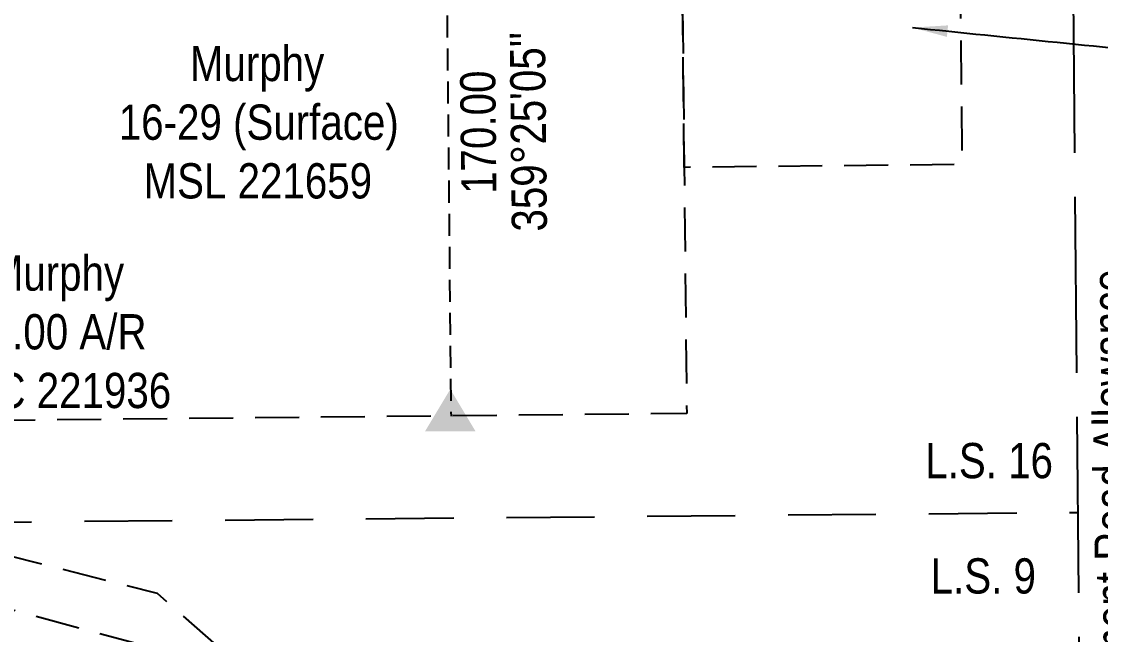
# Model space of a CAD drawing. Extents: x 538089 to 546766, y 6046620 to 6052605.
# Drawn here: x 540395.2 to 540701.8, y 6047167.4 to 6047341.5 of the extents above; entities that cross this region are included whole.
import ezdxf
from ezdxf.enums import TextEntityAlignment as Align

# ---------------------------------------------------------------- set-up
doc = ezdxf.new("R2010")
doc.units = 0
doc.header["$LTSCALE"] = 5
for name, pattern in [('foc-ACCESSROAD', [3.75, 2.5, -1.25]), ('foc-LSD', [8, 5, -3]), ('foc-TIELINE', [1.875, 1.25, -0.625]), ('foc-UNSURVEYED', [12.5, 10, -2.5])]:
    doc.linetypes.add(name, pattern=pattern)
for name, color, linetype, lineweight in [('C-AR-T', 13, 'Continuous', 9), ('C-RW-T', 13, 'Continuous', 9), ('C-WS-T', 13, 'Continuous', 9)]:
    doc.layers.add(name, color=color, linetype=linetype, lineweight=lineweight)
for name, color, linetype in [('C-WS', 13, 'foc-ACCESSROAD'), ('F-AR', 190, 'foc-ACCESSROAD'), ('L-BD', 7, 'Continuous'), ('L-MON', 1, 'Continuous'), ('L-ROAD-T', 7, 'Continuous'), ('L-SECTION-LSD', 7, 'foc-LSD'), ('L-TIE', 7, 'foc-TIELINE'), ('L-USEC', 7, 'foc-UNSURVEYED')]:
    doc.layers.add(name, color=color, linetype=linetype)
doc.styles.add('100L', font='ARIALN.TTF', dxfattribs={"height": 11})
doc.styles.add('80CG', font='ARIALN.TTF', dxfattribs={"height": 10})
doc.styles.add('80L', font='ARIALN.TTF', dxfattribs={"height": 10})
doc.dimstyles.new('Compass 5 000', dxfattribs={"dimscale": 5, "dimtxt": 9, "dimasz": 2, "dimexe": 0.2, "dimexo": 0.0625, "dimgap": 0.5, "dimtad": 0, "dimtih": 1, "dimtoh": 1, "dimzin": 0, "dimdsep": 46, "dimtxsty": '80CG', "dimcen": 0.1, "dimse1": 1, "dimse2": 1, "dimclrd": 256, "dimclrt": 256, "dimaunit": 1, "dimadec": 4, "dimazin": 0, "dimtfac": 0.06, "dimtofl": 0, "dimtmove": 0, "dimatfit": 1, "dimfxl": 0.2, "dimtolj": 1, "dimtzin": 0, "dimlwd": -1, "dimarcsym": 0})

# ---------------------------------------------------------------- blocks, each defined once
blk = doc.blocks.new('*D452')
at = {"layer": 'C-AR-T', "transparency": 16777216}
for p, q in [((540345.99, 6047226.2), (540360.92, 6047253.32)), ((540360.92, 6047253.32), (540370.92, 6047253.32)), ((540329.12, 6047195.54), (540324.3, 6047186.78))]:
    blk.add_line(p, q, dxfattribs=at)
for points in [[(540344.53, 6047227), (540347.45, 6047225.4), (540341.17, 6047217.44)], [(540327.66, 6047196.34), (540330.58, 6047194.73), (540333.94, 6047204.3)]]:
    blk.add_solid(points, dxfattribs=at)
at = {"layer": 'C-AR-T', "transparency": 16777216, "insert": (540405.22, 6047253.32), "char_height": 10, "attachment_point": 5, "style": '80CG'}
blk.add_mtext('\\A1;Murphy\\P15.00 A/R\\PLOC 221936', dxfattribs=at)
blk = doc.blocks.new('STRIA')
blk.add_hatch(color=255).paths.add_polyline_path([(-0.041, 1.521), (-1.475, -0.867), (1.392, -0.867)])
blk = doc.blocks.new('STRIAA')
blk.add_blockref('STRIA', (0, 0))
blk = doc.blocks.new('STRIB')
at = {"color": 1}
blk.add_solid([(-1.121, -0.667), (-0.041, 1.133), (1.039, -0.667)], dxfattribs=at)
blk = doc.blocks.new('STRIBB')
blk.add_blockref('STRIB', (0, 0))
blk = doc.blocks.new('STRICC')
for name in ['STRIAA', 'STRIBB']:
    blk.add_blockref(name, (0, 0))
blk = doc.blocks.new('fdspike')
blk.add_blockref('STRICC', (0, 0))

msp = doc.modelspace()

# ---------------------------------------------------------------- linework, layer by layer
at = {"layer": 'C-WS', "flags": 128}
for points in [[(540300.355, 6047227.278), (540292.305, 6047227.195), (540292.087, 6047249.494), (540290.987, 6047357.84), (540290.589, 6047397.096), (540515.464, 6047399.392), (540582.477, 6047400.084), (540583.488, 6047300.085), (540584.202, 6047230.143), (540332.861, 6047227.603), (540300.355, 6047227.278)], [(540583.488, 6047300.085), (540582.477, 6047400.084), (540661.477, 6047400.883), (540662.488, 6047300.883), (540583.488, 6047300.085)]]:
    msp.add_lwpolyline(points, close=True, dxfattribs=at)
at = {"layer": 'F-AR', "flags": 128}
for points in [[(539788.843, 6047408.462), (539802.895, 6047393.049), (539839.237, 6047374.499), (539886.716, 6047308.419), (539889.714, 6047305.294), (539916.537, 6047277.339), (539971.742, 6047238.401), (540028.287, 6047224.25), (540138.946, 6047167.223), (540279.717, 6047150.983), (540307.384, 6047161.155), (540326.289, 6047168.107), (540370.308, 6047184.292), (540391.082, 6047189.975), (540433.697, 6047179.108), (540476.987, 6047141.172), (540500.097, 6047094.234), (540556.973, 6047019.425), (540603.376, 6046936.438), (540644.55, 6046904.413), (540656.769, 6046883.29), (540667.988, 6046799.699), (540673.47, 6046758.856), (540694.394, 6046699.937)], [(540678.524, 6046699.794), (540658.803, 6046755.348), (540652.868, 6046799.562), (540642.284, 6046878.403), (540632.998, 6046894.393), (540591.755, 6046926.475), (540544.379, 6047011.209), (540487.264, 6047086.332), (540464.834, 6047131.884), (540427.006, 6047165.016), (540391.621, 6047174.567), (540373.937, 6047169.671), (540332.906, 6047154.6), (540313.998, 6047147.655), (540281.399, 6047135.682), (540134.473, 6047152.645), (540022.94, 6047210.128), (539965.359, 6047224.535), (539906.696, 6047265.93), (539889.907, 6047283.427), (539875.146, 6047298.811), (539829.163, 6047362.799), (539793.624, 6047380.943), (539789.046, 6047385.97)]]:
    msp.add_lwpolyline(points, dxfattribs=at)
at = {"layer": 'L-SECTION-LSD', "flags": 128}
msp.add_lwpolyline([(540293.018, 6047198.479), (540695.349, 6047202.098)], dxfattribs=at)
at = {"layer": 'L-TIE'}
msp.add_line((540515.536, 6047399.425), (540517.223, 6047229.466), dxfattribs=at)
at = {"layer": 'L-USEC'}
msp.add_line((540691.735, 6047604.215), (540698.963, 6046799.981), dxfattribs=at)

# ---------------------------------------------------------------- block references
at = {"layer": 'L-MON', "xscale": 4.999999999999984, "yscale": 4.999999999999984, "zscale": 4.999999999999984}
msp.add_blockref('fdspike', (540517.223, 6047229.466), dxfattribs=at)

# ---------------------------------------------------------------- texts
at = {"layer": 'C-WS-T', "insert": (540422.109, 6047334.595), "char_height": 10, "attachment_point": 1, "style": '80L'}
msp.add_mtext_dynamic_manual_height_columns('\\pi20.896;Murphy\\P\\pi0.68451;16-29 (Surface)\\P\\pi7.7207;MSL 221659', width=79.03614, gutter_width=50, heights=[0], dxfattribs=at)
at = {"layer": 'L-BD', "style": '80L'}
for s, height, p in [("359°25'05''", 9.99466, (540539.206, 6047310.211)), ('170.00', 9.9947, (540524.964, 6047310.065))]:
    msp.add_text(s, height=height, rotation=90.5891, dxfattribs=at).set_placement(p, align=Align.MIDDLE)

# ---------------------------------------------------------------- dimensions: what is measured, and where the dimension line sits
at = {"layer": 'C-AR-T'}
dim = msp.add_linear_dim(base=(540341.173, 6047217.439), p1=(540337.059, 6047202.583), p2=(540344.29, 6047215.723), angle=61.17671, text='Murphy\\P15.00 A/R\\PLOC 221936', dimstyle='Compass 5 000', override={"dimtfill": 0}, dxfattribs=at)
dim.commit()
dim.dimension.update_dxf_attribs({"geometry": '*D452', "text_midpoint": (540405.221, 6047253.324), "dimtype": 161})

# ---------------------------------------------------------------- leaders
at = {"layer": 'C-RW-T', "color": 2, "path_type": 1}
msp.add_leader([(540648.381, 6047339.785), (540730.688, 6047331.421)], dimstyle='Compass 5 000', override={"dimgap": 0.5, "dimtad": 0}, dxfattribs=at)

# ---------------------------------------------------------------- next in the draw order: texts
at = {"layer": 'L-ROAD-T', "insert": (540700.33, 6047171.112), "char_height": 10, "width": 200.63581, "attachment_point": 2, "rotation": 90.57639, "style": '80L', "bg_fill": 3, "box_fill_scale": 1.15, "bg_fill_color": 256, "bg_fill_true_color": 256, "bg_fill_transparency": 0}
msp.add_mtext('Theoretic Government Road Allowance', dxfattribs=at)
at = {"layer": 'L-SECTION-LSD', "char_height": 9.9947, "attachment_point": 1, "style": '100L', "bg_fill": 3, "box_fill_scale": 1.5, "bg_fill_color": 256, "bg_fill_transparency": 0}
for s, width, insert in [('L.S. 16', 36.94144, (540652.019, 6047221.798)), ('L.S. 9', 30.52728, (540653.558, 6047189.048))]:
    msp.add_mtext_dynamic_manual_height_columns(s, width=width, gutter_width=55, heights=[0], dxfattribs=dict(at, insert=insert))

doc.saveas('drawing.dxf')
